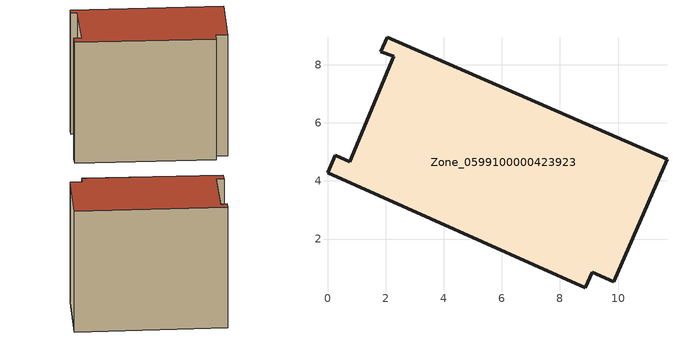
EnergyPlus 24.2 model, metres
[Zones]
Zone_0599100000423923
 floor ground (C_G): 8.88,0.33 0,4.28 0.27,4.89 0.76,4.66 2.27,8.29 1.84,8.45 2.05,8.94 11.68,4.74 9.85,0.52 9.11,0.86 z0
 wall outside (C_F): 11.68,4.74 2.05,8.94 1.84,8.45 2.27,8.29 0.76,4.66 0.27,4.89 0,4.28 8.88,0.33 9.11,0.86 9.85,0.52 11.68,4.74 z0:9.17
 roof outside (C_R): 9.11,0.86 9.85,0.52 11.68,4.74 2.05,8.94 1.84,8.45 2.27,8.29 0.76,4.66 0.27,4.89 0,4.28 8.88,0.33 z9.17
[BUILDING]
Pand.0599100000423923: North Axis=0; Terrain=City; Loads Convergence Tolerance Value=0.04; Temperature Convergence Tolerance Value=0.4; Solar Distribution=FullExterior; Maximum Number of Warmup Days=25; Minimum Number of Warmup Days=1
[Site:Location]
Rotterdam.The.Hague.AP_ZH_NLD Design_Conditions: Latitude=51.96; Longitude=4.45; Time Zone=1; Elevation=-4.5
[SITE:GROUNDTEMPERATURE:BUILDINGSURFACE]
18, 18, 18, 18, 18, 18, 18, 18, 18, 18, 18, 18
[MATERIAL] Thermal Absorptance=0.9; Solar Absorptance=0.7; Visible Absorptance=0.7
Name | Roughness | Thickness | Conductivity | Density | Specific Heat
G.TC.1992-2005 | MediumSmooth | 0.15 | 0.06 | 540 | 1210
F.TC.1992-2005 | Rough | 0.3 | 0.12 | 1920 | 840
R.TC.1992-2005 | MediumRough | 0.2 | 0.08 | 1500 | 1000
[CONSTRUCTION]
C_G: G.TC.1992-2005
C_F: F.TC.1992-2005
C_R: R.TC.1992-2005
[ZONE]
Zone_0599100000423923: Type=1; Multiplier=1; Ceiling Height=Autocalculate; Volume=Autocalculate; Floor Area=autocalculate; Part of Total Floor Area=Yes
[ZONEINFILTRATION:DESIGNFLOWRATE]
Infil_Zone_0599100000423923: Zone or ZoneList or Space or SpaceList=Zone_0599100000423923; Schedule=AlwaysOn; Design Flow Rate Calculation Method=Flow/Area; Flow Rate per Floor Area=0.0015; Constant Term Coefficient=1; Temperature Term Coefficient=0; Velocity Term Coefficient=0; Velocity Squared Term Coefficient=0
[HVACTEMPLATE:ZONE:IDEALLOADSAIRSYSTEM]
Zone_0599100000423923: Maximum Heating Supply Air Temperature=50; Minimum Cooling Supply Air Temperature=13; Maximum Heating Supply Air Humidity Ratio=0.0156; Minimum Cooling Supply Air Humidity Ratio=0.0077; Heating Limit=NoLimit; Cooling Limit=NoLimit; Dehumidification Control Type=ConstantSensibleHeatRatio; Cooling Sensible Heat Ratio=0.7; Dehumidification Setpoint=60; Humidification Control Type=None; Humidification Setpoint=30; Outdoor Air Method=None; Outdoor Air Flow Rate per Person=0.00944; Outdoor Air Flow Rate per Zone Floor Area=0; Outdoor Air Flow Rate per Zone=0; Demand Controlled Ventilation Type=None; Outdoor Air Economizer Type=NoEconomizer; Heat Recovery Type=None; Sensible Heat Recovery Effectiveness=0.7; Latent Heat Recovery Effectiveness=0.65
[ZONECONTROL:THERMOSTAT]
ThermostatControl_Zone_0599100000423923: Zone or ZoneList=Zone_0599100000423923; Control Type Schedule=DualSetpointControlType; Control 1=Thermostat_Zone_0599100000423923; Temperature Difference Between Cutout And Setpoint=0
[THERMOSTATSETPOINT:DUALSETPOINT]
Thermostat_Zone_0599100000423923: Heating Setpoint Temperature Schedule=HeatingSetpoint_Zone_0599100000423923; Cooling Setpoint Temperature Schedule=CoolingSetpoint_Zone_0599100000423923
[SCHEDULE:COMPACT]
HeatingSetpoint_Zone_0599100000423923: Through: 12/31, For: AllDays, Until: 24:00, 21
CoolingSetpoint_Zone_0599100000423923: Through: 12/31, For: AllDays, Until: 24:00, 24
DualSetpointControlType: Through: 12/31, For: AllDays, Until: 24:00, 4
AlwaysOn: Through: 12/31, For: AllDays, Until: 24:00, 1
